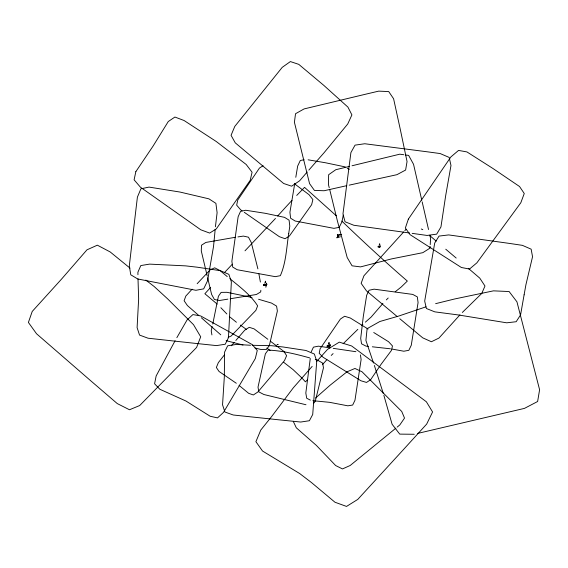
<?xml version="1.0" encoding="UTF-8"?>
<svg xmlns="http://www.w3.org/2000/svg" width="568" height="568" viewBox="0 0 568 568"><rect width="100%" height="100%" fill="white"/><g stroke="black" fill="none" stroke-linecap="round" stroke-linejoin="round"><path stroke-width="0.85" d="M430.118 246.363L430.019 248.117L422.805 252.682L391.544 258.901L360.538 266.896L352.061 265.81L347.204 257.56L337.413 220.995L329.646 189.321M430.217 244.609L430.572 238.475L429.827 235.216M260.84 290.262L260.705 291.909L256.409 294.494L230.175 298.761M215.187 229.344L213.54 246.42L207.576 280.762L203.663 288.871L195.903 290.291L137.704 278.973L130.768 274.784L129.305 265.959L131.918 243.431L137.399 197.146L140.907 188.81L149.022 187.092L179.942 192.041L208.91 198.843L215.904 203.358L217.104 212.68L215.421 226.774M310.27 358.5L305.818 393.035L306.699 398.246L310.355 400.12M294.778 183.329L289.928 212.247L290.596 218.211L295.126 221.009L333.941 228.35L339.167 227.363L341.908 221.946L343.278 215.13M295.793 177.294L297.66 166.076L300.287 160.517L304.093 159.722M212.184 326.579L211.225 330.846L211.921 334.921M212.759 324.009L218.41 296.248L221.129 292.378L226.966 292.307L252 297.483M338.216 235.784L337.428 237.467L338.272 235.692L337.683 234.818L338.088 235.983M266.257 285.101L266.839 284.227M264.773 283.325L265.327 281.607M337.967 236.7L337.065 237.68L338.322 235.635L337.541 234.726L338.272 235.692L337.981 236.65L338.322 235.635L337.328 234.655M265.838 287.259L266.719 283.822M328.304 344.442L328.9 342.802M379.062 245.454L379.559 244.119M329.98 346.402L330.214 344.932M380.354 247.03L380.56 245.837M266.697 284.717L266.846 284.355M311.214 351.883L313.451 347.147L318.364 346.168L330.079 347.886M175.1 340.736L156.157 375.952L154.581 383.769L159.793 389.236L185.97 401.036L210.167 416.252L217.508 417.892L223.487 412.418L255.302 358.578L257.269 350.456L252.22 344.577L200.646 315.929L192.9 314.573L187.021 320.018L176.847 337.676M224.587 354.652L218.339 362.64L216.358 367.482L219.049 371.465L236.309 383.265M313.415 403.642L315.283 401.193L323.448 367.865L322.688 363.137L317.654 360.19L315.268 359.509M231.368 345.763L234.165 342.447M307.196 171.99L299.627 180.787L291.618 186.183L283.645 183.492L235.258 142.838L231.062 135.319L234.783 126.416L282.232 67.343L290.383 61.571L298.761 64.354L323.81 85.377L347.921 107.103L351.911 114.899L347.73 123.994L324.172 152.607L308.843 170.109M235.841 340.452L244.716 330.214L249.238 327.317L254.095 328.872L267.855 339.281M326.891 359.679L322.51 364.571M316.752 361.354L327.566 349.356L339.295 342.142L351.656 345.976L426.376 401.782L432.575 411.956L426.675 424.09L403.159 449.906L357.776 499.414L346.523 506.429L334.964 502.233L311.527 482.594L299.677 473.535L262.537 451.027L255.898 441.677L260.79 430.04L271.561 416.649L293.372 387.724L312.166 366.395M277.688 215.989L285.491 207.391A40.569 2.67 -47.8 0 1 291.988 200.39M403.621 232.007L363.932 275.771L361.141 283.34L366.481 290.88L397.046 316.426M404.806 230.7L405.992 229.387M459.945 314.871L438.943 338.074L431.41 341.744L422.734 337.846L399.765 318.705M275.459 218.46L244.993 250.822M192.112 289.197L185.807 296.077L184.117 300.735L187.404 305.556L198.814 315.503M210.657 287.394L204.87 293.734L217.189 304.093M382.91 303.461L371.138 317.072L365.387 322.141M197.167 283.702L210.203 269.814L214.697 267.826L220.043 270.574L227.236 276.595M224.303 272.754L232.312 264.241M357.833 329.355L343.143 343.739M296.716 195.442L304.547 187.362L336.306 215.769M462.338 312.457L481.763 293.436L484.973 286.016L479.768 278.114L468.323 268.316M386.325 299.897L388.2 298.015M331.236 355.426L333.104 353.601M307.693 379.623L305.392 381.824L302.481 378.593M315.588 398.012L330.185 385.147L346.998 371.82L354.936 368.469L362.057 371.791L401.739 411.466L404.522 418.112L399.801 424.949L397.217 427.072M361.567 325.634L362.846 324.463M395.917 428.13L350.165 465.497L342.476 468.927L335.645 465.54L316.341 445.383L296.311 427.796L293.301 421.435M395.179 291.796L401.228 287.003L407.334 281.068C384.941 261.692 363.2 241.627 341.858 221.08M340.431 236.735L336.81 237.822M263.083 165.714L259.448 168.085L237.786 199.964L236.657 205.14L240.647 209.812L242.089 210.806M277.702 344.584L278.157 344.371L277.021 344.535M228.123 337.349L231.098 336.057L255.87 310.384L257.631 305.825C250.68 294.891 239.817 286.897 229.919 278.682M425.915 306.855L398.452 316.135L379.864 321.495L367.113 328.673L365.913 340.452L373.524 363.037M417.679 433.412L524.449 408.392L537.626 401.505L539.6 389.74L516.944 301.828L509.12 291.54L493.471 290.851L454.705 298.96L435.642 303.66M349.611 166.353L335.766 169.726L328.652 174.71L328.411 184.472L329.234 187.703M352.061 165.757L399.808 154.177L403.82 154.73M341.233 234.577L339.7 234.861L341.666 234.421M346.764 185.665L324.087 190.749L314.431 190.415L309.567 183.627L294.409 122.29L295.53 113.728L304.086 108.921L366.147 94.082L378.686 91.136L388.711 91.576L393.589 98.725L400.376 129.781L407.05 161.568L405.616 170.038L396.933 174.681L349.199 185.147M339.7 234.861L341.446 234.499M377.933 246.867L378.991 246.661L379.53 247.286M263.389 285.136L264.745 284.873L265.49 285.676L264.702 284.802L265.455 285.739M326.898 346.175L328.24 345.919L327.253 345.962L328.283 345.976L328.95 346.686L328.24 345.919L327.083 346.033L328.283 345.976L328.936 346.743L328.205 345.855L328.929 346.764M227.867 299.137L219.425 300.515L214.406 299.485L211.601 294.401L207.611 277.674M237.942 236.906L243.374 236.089L248.479 237.197L251.276 242.515L257.9 268.877M235.422 237.261L205.843 242.437L201.512 245.206L201.285 250.971L207.235 276.062M378.962 246.604L379.523 247.336L378.991 246.661L378.075 246.761L379.076 246.782L378.465 246.626M414.242 434.271L399.737 434.122L392.105 424.253L383.869 395.363M250.516 345.259L236.359 344.428L227.654 345.798L224.601 352.103L224.317 377.074L222.549 404.821L224.907 412.013L233.228 414.995L278.15 419.745L300.735 422.038L309.39 420.732L312.712 414.512L316.724 361.284L314.381 354.063L306.003 350.491L283.141 346.991L271.568 345.713L252.206 345.28M264.894 285.015L263.751 284.923L265.767 285.129L265.291 284.88M372.331 346.799L390.443 348.802M368.391 346.381L366.019 346.132L361.539 343.817L360.701 338.372L363.307 316.44L366.665 295.289L369.051 290.262L374.135 289.162L412.773 294.423L417.324 296.901L418.076 302.566L411.267 345.266L408.846 350.314L403.834 351.223L392.019 349.064M312.847 400.688L329.596 402.329L347.85 405.822L352.678 405.041L354.972 400.248L361.113 359.551L360.446 354.901M405.431 154.957L408.64 155.398L413.54 164.28L421.775 200.184M409.556 232.986L353.821 225.262L345.039 221.761L342.973 213.923L350.903 152.586L355.043 145.138L364.777 143.747L427.555 151.841L440.157 153.552L449.189 157.428L450.985 165.501L445.688 195.584L440.945 226.944L436.671 234.151L427.079 235.45L412.183 233.363M333.21 348.347L355.895 351.699M338.556 234.761L339.494 234.904M308.119 159.814L325.578 162.782L345.245 166.914M305.989 404.75L263.886 394.511L258.823 391.863L258.014 387.12L265.377 353.8L268.096 350.087C282.133 350.662 296.127 354.112 309.681 357.897M255.103 348.035L260.762 349.441L266.534 349.384L269.346 345.578L277.376 311.001L276.58 306.102L271.483 303.063L258.546 299.258M243.005 345.003L226.107 340.672M328.368 346.047L327.587 345.841L328.545 346.189M421.293 228.982L422.798 229.678M373.737 332.514L388.59 341.744L392.474 345.947L391.423 350.449L381.007 364.407L370.641 379.715L366.502 382.441L360.95 380.78L323.114 357.279L319.209 353.317L320.132 348.731L340.417 319.031L344.599 316.262L350.271 318.002L368.057 329.035M347.204 168.171L349.171 169.434M244.261 212.29L279.349 236.686L285.072 238.73L289.417 235.99L311.64 204.714L312.869 199.574L309.049 194.703L294.366 183.705M266.818 348.07L270.077 350.406M240.42 325.095L246.391 329.412M236.416 322.262L229.919 317.001M130.001 268.103L110.199 251.958L97.348 245.177L86.975 249.821L61.522 279.115L32.227 311.441L28.4 322.439L36.537 333.757L90.589 380.652L117.264 403.578L129.483 409.755L139.685 405.545L196.592 347.453L200.703 336.803L193.532 324.704L167.695 298.924L154.162 286.513L145.798 280.067M270.347 341.176L284.021 351.549L286.613 355.703L284.469 360.63L257.851 391.998L253.349 394.966L248.656 393.326L239.085 385.423M283.73 362.327L293.173 369.697L301.878 377.961M456.189 258.049L445.752 249.21M429.834 235.67L436.21 241.102M220.774 334.822L201.321 317.732M220.853 307.721L226.852 313.955M328.339 345.408L328.822 346.082M266.527 283.801L266.335 283.489L266.648 284.043M374.369 365.465L383.379 393.695M265.462 281.188L265.831 282.942M422.159 201.832L428.528 229.529M329.049 342.405L329.355 344.08M260.4 282.04L258.866 273.797M379.687 243.786L379.893 245.156M137.939 274.713L137.903 272.235L140.8 265.568L149.569 264.12L185.658 265.874L197.401 267.216L220.398 270.688L228.854 274.344L231.361 281.891L230.878 291.334L228.45 337.711L225.226 344.236L216.493 345.6L193.581 343.178L148.049 338.209L139.543 335.07L137.101 327.622L138.649 298.867L138.003 278.845M288.714 233.59C286.52 247.655 286.13 262.594 280.336 275.679L275.26 276.659L237.197 269.736L232.702 267.052L231.879 261.301L238.134 216.742L240.541 211.381L245.738 210.252L265.412 213.327L284.547 217.359L289.084 220.185L289.801 226.149L288.714 233.59M524.108 294.82L520.572 314.899L516.163 321.722L506.706 322.816L458.419 314.963L434.825 311.86L426.405 308.516L424.686 301.083L434.705 243.076L439.05 236.082L448.677 234.918L510.05 243.502L522.411 245.355L531.151 249.174L532.543 256.743L525.911 284.774L524.108 294.82M135.837 171.671L134.105 179.808L140.431 187.199L200.802 229.799L209.663 233.079L216.301 228.897L250.204 180.319L252.078 172.225L246.164 164.45L216.28 141.524L184.067 120.515L174.916 117.043L168.27 121.538L153.033 146.153L135.837 171.671M408.364 219.113L405.353 228.038L410.089 234.676L461.379 267.493L469.495 269.054L476.879 262.835L520.82 202.74L524.257 193.511L519.543 186.517L492.861 168.433L466.924 151.919L458.546 150.421L450.878 156.938L408.364 219.113M264.745 284.873L263.573 285.001L264.794 284.937L265.49 285.676L264.745 284.873M330.093 345.096L329.795 344.684L330.129 345.742L330.093 345.096"/></g></svg>
